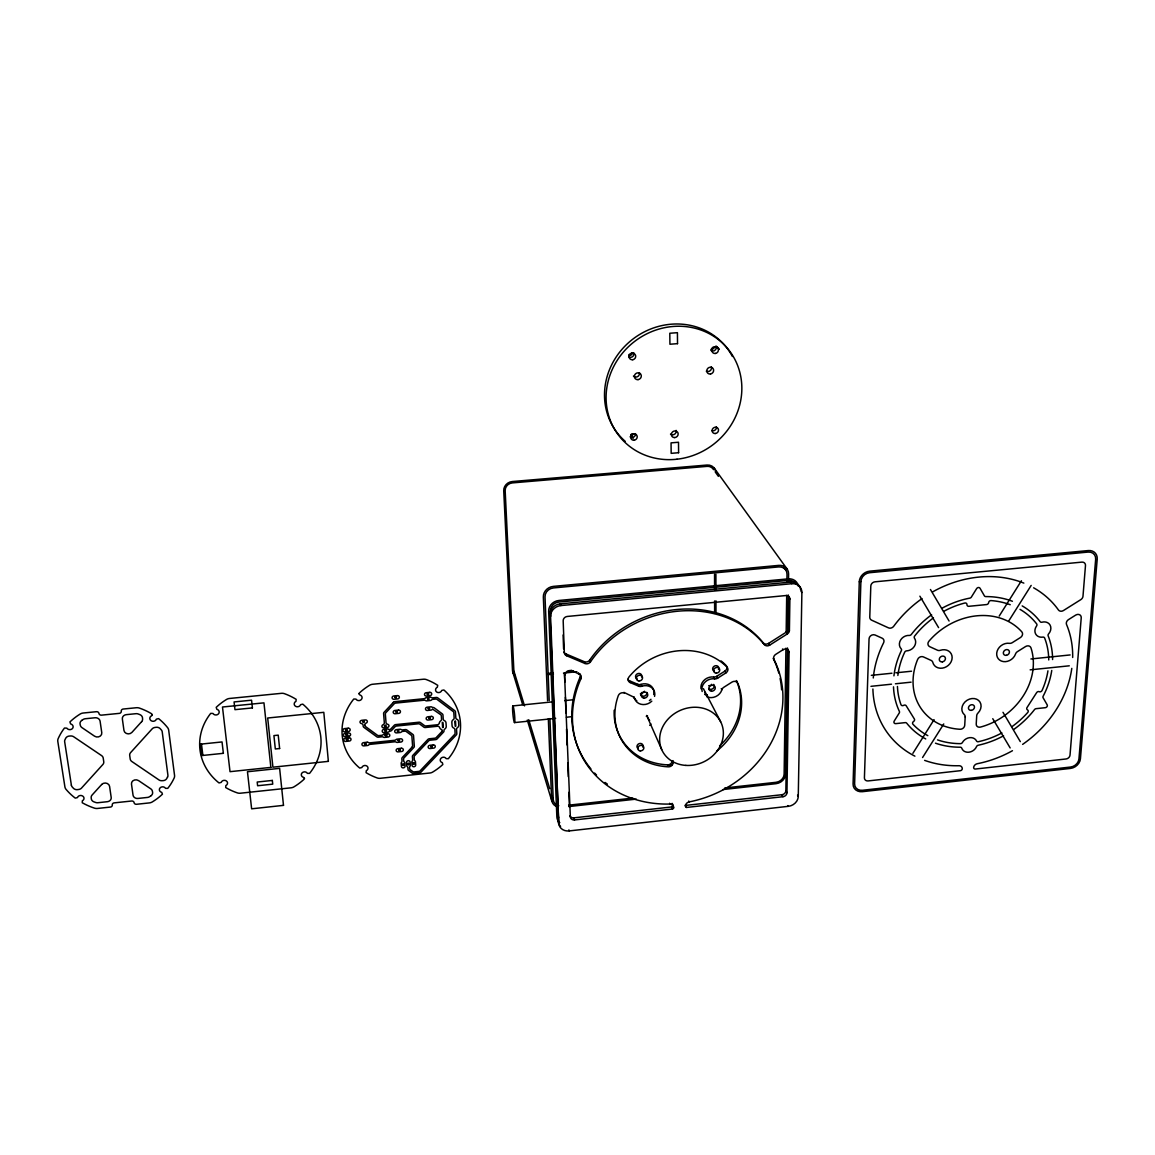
<?xml version="1.0" encoding="UTF-8"?>
<svg xmlns="http://www.w3.org/2000/svg" width="1155" height="1155" viewBox="0 0 1155 1155"><rect width="100%" height="100%" fill="white"/><g stroke="black" fill="none" stroke-linecap="round" stroke-linejoin="round"><path stroke-width="1.5" d="M785.934 648.157L784.13 774.153A8.302 7.074 -27.5 0 1 775.987 782.31L724.777 787.955M786.165 632.276L786.699 595.316M786.887 582.308L787.003 574.151A8.72 7.724 -33.3 0 0 778.672 566.917L553.447 587.938A8.85 8.027 -21.3 0 0 545.016 596.875L549.217 700.551M787.508 647.998L785.66 773.98A9.89 8.417 -27.5 0 1 775.972 783.696L723.117 789.529M787.753 632.117L788.288 595.157M788.475 582.149L788.605 573.992A10.381 9.197 -33.3 0 0 778.687 565.387L553.375 586.379A10.525 9.558 -21.3 0 0 543.341 597.034L547.586 700.724M685.247 805.093L686.503 807.446L782.989 796.705A4.057 3.436 -27.4 0 0 786.959 792.72L785.862 790.727L787.941 650.655A4.187 3.653 -30.9 0 0 787.291 648.619M564.16 652.445A4.274 3.826 -21.1 0 0 565.892 653.918L584.271 661.685A4.259 3.797 -22 0 0 589.743 660.039A107.343 93.93 -25.3 0 1 763.238 642.83A4.201 3.682 -30.6 0 0 768.58 643.393L786.18 632.218A4.216 3.696 -31.6 0 0 788.273 628.724L788.735 597.395A4.245 3.739 -32.7 0 0 788.1 595.33M786.959 792.72L789.082 652.402L787.941 650.655M564.088 651.896L564.333 652.575A4.288 3.84 -21.1 0 0 566.571 655.722L584.979 663.49A4.259 3.812 -22 0 0 590.465 661.844A107.574 94.089 -25.3 0 1 764.321 644.577A4.216 3.696 -30.6 0 0 769.678 645.14L787.32 633.936A4.216 3.696 -31.6 0 0 789.414 630.428L789.89 599.055L788.735 597.395M800.689 589.96A10.626 9.37 -33.1 0 0 790.598 582.077L560.233 603.863A10.77 9.745 -21.4 0 0 549.953 614.734L558.731 823.125A10.308 8.85 -19 0 0 569.227 830.921L788.316 806.334A10.121 8.561 -27.4 0 0 798.264 796.416L801.888 592.472L801.007 591.245M570.021 816.008A4.115 3.537 -19.3 0 0 573.862 817.856L671.748 806.955L672.73 805.15A4.071 3.494 -23.1 0 0 672.123 803.36M672.73 805.15L673.61 807.995L672.614 809.005L574.526 819.934A4.129 3.552 -19.3 0 1 570.339 816.802L570.007 815.762M630.875 434.829L631.265 436.2A62.298 58.053 -38.2 0 0 632.565 437.139M912.883 753.334L934.063 719.652M999.219 616.048L1021.424 580.748M922.571 757.521L943.765 723.94M1008.965 620.625L1031.17 585.426M442.322 731.115L436.272 737.511A2.108 1.862 -13.3 0 1 434.829 738.204L429.285 738.781A2.108 1.862 -13 0 0 427.841 739.489L412.927 755.269A2.108 1.848 -12.3 0 0 412.407 756.641L412.653 759.86A2.108 1.848 -12.1 0 1 412.205 761.145A1.834 1.603 -12.3 0 0 411.83 762.257L412.061 765.317A1.834 1.603 -12.3 0 0 413.995 766.732A1.834 1.603 -12.3 0 0 415.685 764.928L415.468 761.867A1.834 1.603 -12.3 0 0 414.934 760.856A2.108 1.848 -12.4 0 1 414.313 759.687L414.125 757.074A2.108 1.848 -12.4 0 1 414.645 755.702L428.635 740.904A2.108 1.862 -13.1 0 1 430.079 740.211L435.623 739.633A2.108 1.862 -13.3 0 0 437.066 738.926L443.462 732.169A2.108 1.862 -13.7 0 0 443.996 730.783A2.108 1.862 -13.9 0 1 444.848 728.993A3.393 2.989 -13.7 0 0 446.234 726.307L446.018 722.943A3.393 3.003 -13.7 0 0 444.3 720.561A2.122 1.877 -13.8 0 1 443.231 719.074L442.971 715.118A2.122 1.877 -13.6 0 0 442.264 713.848L434.338 707.914A2.122 1.891 -13.2 0 0 433.139 707.495A2.122 1.891 -13.2 0 1 431.999 707.134A1.848 1.646 -13.1 0 0 430.728 706.831L427.22 707.178A1.848 1.646 -12.9 0 0 425.502 709.011A1.848 1.646 -12.9 0 0 427.451 710.469L430.959 710.108A1.848 1.646 -13.1 0 0 432.519 709.055L440.618 714.642A2.122 1.877 -13.5 0 1 441.326 715.912L441.542 719.247A2.122 1.877 -13.5 0 1 440.676 720.937A3.393 3.003 -13.7 0 0 439.319 723.044A2.122 1.877 -13.4 0 1 437.355 724.763L425.95 725.946A2.122 1.877 -12.8 0 1 424.434 725.542L420.478 722.611A2.122 1.877 -12.5 0 0 418.947 722.222L395.703 724.604A2.122 1.877 -11.3 0 0 394.245 725.311L390.78 729.007A2.137 1.891 -10.9 0 1 389.322 729.715M706.47 695.512L707.178 694.79M631.179 434.323L631.597 434.035A3.306 3.09 -32.9 0 0 632.117 433.731M701.013 688.784A10.438 9.139 -27.2 0 1 713.617 677.032A4.187 3.682 -27.6 0 0 716.663 676.339L724.907 671.098A4.187 3.682 -28.1 0 0 726.481 665.93M702.168 691.499A10.467 9.153 -27.1 0 1 714.584 678.837A4.201 3.682 -27.6 0 0 717.659 678.144L725.918 672.903A4.201 3.682 -28.1 0 0 727 667.099A64.767 56.638 -25.3 0 0 628.984 676.974A4.23 3.739 -23.9 0 0 630.211 682.591L638.686 686.171A4.216 3.725 -24.2 0 0 641.79 686.243A10.511 9.254 -24.1 0 1 654.567 696.378M706.586 696.667A10.467 9.153 -27.1 0 0 721.889 689.723A4.172 3.653 -27.6 0 1 723.781 687.297L732.025 682.071A4.187 3.653 -28.1 0 1 737.872 683.428A64.767 56.638 -25.3 0 1 717.067 750.779M685.579 805.858A4.086 3.479 -23.9 0 1 689.16 801.902A107.574 94.089 -25.3 0 0 773.966 659.418A4.201 3.667 -30.5 0 1 775.684 654.394L783.032 649.731A4.201 3.667 -30.9 0 1 789.082 652.402M568.635 805.179L632.897 798.091M568.679 806.58L636.29 799.116M685.608 805.41L781.892 794.712A4.043 3.436 -27.4 0 0 785.862 790.727M514.48 722.597A8.388 0.809 84.4 0 0 514.047 710.412A8.388 0.809 84.4 0 0 512.589 709.762A8.388 0.809 84.4 0 0 514.48 722.597L555.656 718.352M566.383 717.241L571.739 716.678M870.957 686.33L891.501 684.193M895.428 683.789L911.078 682.172M1030.159 669.857L1069.285 665.814M646.251 716.23L647.594 716.086M512.863 705.922L553.924 701.72M564.651 700.623L573.573 699.713M871.332 675.343L891.934 673.221M895.861 672.816L911.555 671.214M1030.924 658.971L1070.151 654.943M548.336 673.351L553.375 672.845M568.477 671.344L573.501 670.838M548.394 674.607L553.433 674.101M563.496 673.091L576.894 671.748M549.953 614.734L550.589 616.467A10.799 9.76 -21.4 0 1 560.897 605.567L791.767 583.708A10.64 9.384 -33.1 0 1 801.888 592.472M564.333 652.575L563.178 620.798A4.317 3.884 -21.7 0 1 567.293 616.452L785.833 595.561A4.259 3.754 -32.6 0 1 789.89 599.055M686.503 807.446L685.695 805.41M716.692 346.514L714.541 347.034A3.378 3.133 -43.2 0 1 710.946 349.344M571.075 670.189L579.002 674.087A4.259 3.783 -21.2 0 1 580.878 678.822A107.574 94.089 -25.3 0 0 669.929 804.039A4.086 3.494 -23.1 0 1 673.596 807.186M623.917 692.365L632.68 696.609A4.201 3.71 -23.4 0 1 634.644 698.674A10.511 9.254 -24.1 0 0 651.81 701.143M627.714 679.27A4.216 3.739 -23.9 0 0 629.417 680.757L637.863 684.323A4.216 3.725 -24.2 0 0 640.967 684.395A10.496 9.24 -24.1 0 1 653.716 694.53M714.324 468.223L787.046 568.939M715.263 471.991L718.41 476.365M783.581 566.975L785.689 569.891M790.598 582.077L791.767 583.708M788.273 628.724L789.414 630.428M786.18 632.218L787.32 633.936M782.541 648.966L783.032 649.731M768.58 643.393L769.678 645.14M773.273 658.307L773.966 659.418M763.238 642.83L764.321 644.577M919.885 596.182L938.582 627.613M992.766 718.699L1010.149 747.92M930.454 589.498L949.064 621.015M1002.988 712.303L1020.298 741.611M797.556 795.16L798.264 796.416M724.907 671.098L725.918 672.903M781.892 794.712L782.989 796.705M787.912 805.584L788.316 806.334M716.663 676.339L717.659 678.144M721.269 688.582L721.889 689.723M713.617 677.032L714.584 678.837M703.381 688.64L720.633 721.702M640.967 684.395L641.79 686.243M624.22 693.058A4.216 3.725 -23 0 0 618.3 695.642A64.767 56.638 -25.3 0 0 668.37 766.833A4.129 3.566 -23.8 0 0 673.062 762.733L672.196 760.77A4.115 3.566 -23.8 0 1 667.503 764.855M637.863 684.323L638.686 686.171M688.77 801.007L689.16 801.902M646.67 715.45L661.7 749.537M685.247 805.901L685.594 806.739M629.417 680.757L630.211 682.591M633.936 697.043L634.644 698.674M672.73 805.959L673.61 807.995M671.748 806.955L672.614 809.005M669.597 803.274L669.929 804.039M589.743 660.039L590.465 661.844M584.271 661.685L584.979 663.49M560.233 603.863L560.897 605.567M578.525 672.831L579.002 674.087M580.128 673.885A4.245 3.783 -21.1 0 1 580.185 676.989L580.878 678.822M565.892 653.918L566.571 655.722M570.339 816.802L564.477 672.99L564.809 682.129M573.862 817.856L574.526 819.934M568.91 829.882L569.227 830.921M514.033 671.387L524.529 705.893M528.73 719.695L549.737 788.721M551.83 795.622L553.404 800.805M512.69 671.748L522.609 704.55M527.315 720.085L551.859 801.224M71.379 785.155L64.666 741.755A4.505 3.884 3 0 1 64.954 739.792L65.691 738.29A4.505 3.884 3 0 1 69.618 736.038L70.469 735.98A4.505 3.884 2.9 0 1 73.747 736.803L101.539 755.572A4.461 3.84 1.5 0 1 103.228 758.142L103.748 761.694A4.461 3.84 1.4 0 1 102.838 764.523L81.557 788.042A4.447 3.812 1.6 0 1 78.656 789.471L77.876 789.587A4.447 3.812 1.6 0 1 73.4 788.244L72.317 787.046A4.649 3.985 1.7 0 1 71.35 785.169M201.475 744.051L202.876 755.442M442.914 722.409L443.246 727.462M442.278 722.467L442.61 727.535M455.503 721.11L455.821 726.163M454.868 721.168L455.185 726.235M549.939 718.554L553.216 799.477A8.446 7.305 -18.9 0 0 558.76 805.742M548.322 718.713L551.628 799.65A10.063 8.691 -18.9 0 0 558.226 807.114M558.731 823.125L550.372 611.139A9.009 8.157 -21.4 0 1 558.962 602.044L788.273 580.388A8.879 7.84 -33.1 0 1 795.651 583.766M563.091 634.976L563.597 648.807M565.373 697.274L565.95 712.909M566.542 729.036L567.119 745.033M567.769 762.675L568.289 776.68M568.866 792.33L569.372 806.147M673.047 760.611L673.062 762.733M714.555 574.353L714.584 590.046M714.613 600.975L714.642 613.392M715.912 574.237L715.941 589.931M715.97 600.845L715.985 613.262M625.187 441.326A69.343 64.564 -38.1 0 1 631.958 339.815A69.343 64.564 -38.1 0 1 732.414 356.491M716.36 426.729A3.321 3.046 -37.6 0 1 712.159 430.743M715.898 346.052A3.393 3.147 -43.1 0 1 710.816 350.413M633.792 352.824A3.393 3.205 -38.7 0 1 628.999 357.025M635.481 433.63A3.321 3.104 -32.8 0 1 630.081 436.821M639.422 372.617A3.552 3.335 -37.3 0 1 633.416 376.068M711.35 366.814A3.537 3.277 -41.4 0 1 706.283 371.188M676.137 430.382A3.494 3.22 -35.4 0 1 670.492 434.092M716.995 346.832A62.298 58.053 -38.2 0 1 719.06 349.315M713.169 347.049A3.364 3.133 -43.2 0 1 712.058 348.002M631.554 352.838A3.378 3.191 -38.8 0 1 628.898 354.599M633.229 438.221A62.413 58.14 -38.1 0 1 631.944 437.297L632.276 435.117A3.321 3.09 -32.9 0 0 633.763 433.76M716.75 346.572A62.413 58.14 -38.1 0 1 718.886 348.998M632.608 352.809A3.378 3.191 -38.7 0 1 628.97 355.567M704.897 692.264A31.373 27.489 -25.3 0 1 705.416 694.155M649.644 720.518A31.373 27.489 -25.3 0 1 647.522 717.212M514.639 675.069A8.706 7.782 -18.3 0 1 512.474 670.333L503.724 490.817A9.052 8.446 -20.8 0 1 512.3 481.534L707.019 465.032A8.951 8.172 -34.7 0 1 715.71 471.947M713.53 469.652A7.508 6.858 -34.7 0 0 707.019 466.375L512.372 482.906A7.609 7.103 -20.8 0 0 505.168 490.687L513.845 670.189A7.305 6.54 -18.3 0 0 514.22 671.979M560.594 826.417A10.28 8.836 -19 0 1 558.11 821.046M646.887 692.48A3.306 2.916 -24.1 0 1 643.941 696.205A3.306 2.916 -24.1 0 1 640.462 693.462M713.718 684.41A3.292 2.873 -27.2 0 1 713.068 688.51A3.292 2.873 -27.2 0 1 708.665 688.553M773.46 658.87A107.343 93.93 -25.3 0 1 778.802 673.047M780.101 678.519A107.343 93.93 -25.3 0 1 781.617 689.809M607.371 784.13A107.343 93.93 -25.3 0 1 605.061 782.44M596.543 775.048A107.343 93.93 -25.3 0 1 594.594 773.056M590.956 768.956A107.343 93.93 -25.3 0 1 580.185 676.989M565.142 674.823A4.259 3.797 -20.8 0 1 571.335 670.867M736.457 680.93A4.172 3.638 -28.1 0 1 736.847 681.623M736.399 680.555A64.637 56.552 -25.3 0 1 719.623 745.827M672.282 764.928A64.637 56.552 -25.3 0 1 614.186 710.224M721.067 660.934A64.637 56.552 -25.3 0 1 726.004 665.309M650.958 699.28A10.496 9.24 -24.1 0 1 649.384 700.594M636.809 700.854A10.496 9.24 -24.1 0 1 633.994 697.245M707.495 695.483A10.438 9.139 -27.2 0 1 704.795 694.357M1072.677 657.484A105.293 88.56 -35.7 0 0 1066.541 624.523A4.129 3.436 -39 0 1 1068.491 619.614L1075.709 615.081A4.129 3.436 -39.3 0 1 1081.239 617.723L1070.021 755.096A3.97 3.234 -35.4 0 1 1066.007 758.979L975.441 769.028A1.992 1.646 -33.2 0 1 973.651 767.411A3.985 3.292 -33.2 0 1 977.289 763.715A105.293 88.56 -35.7 0 0 1012.459 750.721M1071.797 668.384A105.293 88.56 -35.7 0 1 1022.623 744.383M924.621 760.365A105.293 88.56 -35.7 0 0 959.025 765.722A3.985 3.306 -32.8 0 1 962.274 768.681A1.992 1.646 -32.8 0 1 960.281 770.703L868.141 780.924A4.014 3.364 -30.3 0 1 864.416 777.849L869.051 638.859A4.158 3.581 -34.1 0 1 875.129 635.019L882.131 638.195A4.144 3.566 -34.2 0 1 883.575 642.83A105.293 88.56 -35.7 0 0 873.267 677.985M914.904 756.164A105.293 88.56 -35.7 0 1 872.891 689.001M922.008 598.608A105.293 88.56 -35.7 0 0 893.725 626.255A4.158 3.581 -35.1 0 1 888.455 627.844L871.664 620.192A4.172 3.609 -34.9 0 1 869.773 617.102L870.812 586.047A4.216 3.667 -36 0 1 874.97 581.817L1081.903 562.124A4.187 3.508 -41 0 1 1085.483 565.546L1082.986 596.225A4.158 3.465 -40 0 1 1080.791 599.647L1063.452 610.533A4.144 3.465 -39.4 0 1 1058.442 609.97A105.293 88.56 -35.7 0 0 1033.624 587.794M932.605 591.909A105.293 88.56 -35.7 0 1 1023.85 583.116M1052.595 659.548A83.853 70.513 -35.7 0 0 1048.148 635.842A2.05 1.718 -38.3 0 1 1048.596 633.893A8.504 7.103 -38.3 0 0 1050.068 625.057A8.504 7.103 -38.3 0 0 1041.998 622.198A2.065 1.733 -38.6 0 1 1040.15 621.664A83.853 70.513 -35.7 0 0 1022.189 605.899M1051.757 670.449A83.853 70.513 -35.7 0 1 1043.167 696.176A2.021 1.675 -36.5 0 0 1043.124 697.808L1047.181 704.839A2.021 1.66 -36.2 0 1 1045.333 707.683L1036.122 708.665A2.021 1.66 -35.9 0 0 1034.519 709.574A83.853 70.513 -35.7 0 1 1013.801 729.426M1003.58 735.793A83.853 70.513 -35.7 0 1 978.198 745.249A2.007 1.66 -33.8 0 0 976.553 746.578A8.273 6.872 -33.6 0 1 968.872 752.208A8.273 6.872 -33.6 0 1 961.754 748.195A2.007 1.66 -33.3 0 0 960.238 747.213A83.853 70.513 -35.7 0 1 935.463 743.185M925.733 738.94A83.853 70.513 -35.7 0 1 906.733 723.218A2.021 1.704 -32.6 0 0 905.188 722.626L895.76 723.636A2.036 1.718 -32.4 0 1 894.187 721.124L899.211 713.039A2.036 1.718 -32.7 0 0 899.37 711.379A83.853 70.513 -35.7 0 1 893.494 686.864M893.927 675.863A83.853 70.513 -35.7 0 1 901.348 650.655A2.065 1.776 -34.5 0 0 901.117 648.735A8.533 7.305 -34.9 0 1 900.626 640A8.533 7.305 -34.9 0 1 909.317 635.423A2.079 1.776 -35.3 0 0 911.281 634.514A83.853 70.513 -35.7 0 1 931.623 614.807M942.191 608.136A83.853 70.513 -35.7 0 1 969.81 598.131A2.093 1.776 -37.9 0 0 971.384 597.048L976.625 588.617A2.093 1.776 -38.4 0 1 980.046 588.285L984.363 595.792A2.093 1.776 -38.3 0 0 985.821 596.586A83.853 70.513 -35.7 0 1 1012.415 601.264M1048.74 659.953A79.753 67.077 -35.7 0 0 1044.64 638.036A2.05 1.718 -38.1 0 0 1042.835 637.112A8.504 7.103 -38.3 0 1 1035.703 634.066A8.504 7.103 -38.3 0 1 1036.555 626.01A2.065 1.733 -38.3 0 0 1036.641 623.873A79.753 67.077 -35.7 0 0 1020.009 609.349M1047.932 670.853A79.753 67.077 -35.7 0 1 1042.055 690.459A2.021 1.675 -36.6 0 1 1039.269 691.686A2.021 1.675 -36.4 0 0 1036.641 692.625L1027.04 707.539A2.021 1.675 -35.8 0 0 1027.488 709.877A2.021 1.675 -35.7 0 1 1027.733 712.476A79.753 67.077 -35.7 0 1 1012.098 726.553M1001.876 732.934A79.753 67.077 -35.7 0 1 978.4 741.698A2.007 1.66 -33.9 0 1 976.524 740.947A8.273 6.872 -33.6 0 0 969.724 737.655A8.273 6.872 -33.6 0 0 962.433 742.477A2.007 1.675 -33.5 0 1 960.44 743.647A79.753 67.077 -35.7 0 1 937.542 739.907M927.812 735.648A79.753 67.077 -35.7 0 1 912.941 724.228A2.021 1.704 -32.8 0 1 913.562 721.485A2.021 1.704 -32.9 0 0 914.356 718.973L906.199 705.792A2.036 1.718 -33 0 0 903.658 705.359A2.036 1.733 -33 0 1 900.972 704.651A79.753 67.077 -35.7 0 1 897.435 686.46M897.868 675.458A79.753 67.077 -35.7 0 1 904.712 652.171A2.065 1.761 -34.6 0 1 906.689 650.857A8.533 7.305 -34.9 0 0 914.414 646.266A8.533 7.305 -34.9 0 0 914.486 638.21A2.065 1.776 -35.4 0 1 914.659 636.044A79.753 67.077 -35.7 0 1 933.457 617.867M944.01 611.212A79.753 67.077 -35.7 0 1 964.772 603.026A2.079 1.776 -37.6 0 1 966.966 604.643A2.079 1.776 -37.7 0 0 968.828 606.303L986.587 604.57A2.079 1.761 -38.1 0 0 988.651 602.578A2.079 1.761 -38.2 0 1 991.077 600.586A79.753 67.077 -35.7 0 1 1010.235 604.729M714.411 671.228A3.147 2.758 -27.8 0 1 712.938 667.604A3.147 2.758 -27.8 0 1 717.024 665.829A3.147 2.758 -27.8 0 1 718.482 669.452M637.098 678.895A3.162 2.801 -24.2 0 1 635.871 675.271A3.162 2.801 -24.2 0 1 639.827 673.553A3.162 2.801 -24.2 0 1 641.602 676.946M638.224 748.628A3.104 2.714 -22.9 0 1 637.445 744.989A3.104 2.714 -22.9 0 1 641.473 743.661A3.104 2.714 -22.9 0 1 642.801 747.112M644.533 691.253A3.292 2.902 -24.1 0 1 641.631 692.552M711.668 684.323A3.277 2.873 -27.2 0 1 711.004 684.958M709.95 685.521A3.277 2.873 -27.2 0 1 708.665 685.709M559.785 822.649A10.236 8.807 -19 0 1 556.854 816.888L548.668 611.298A10.727 9.702 -21.4 0 1 558.904 600.47L788.288 578.843A10.568 9.341 -33.1 0 1 798.264 586.134M558.601 817.827A8.605 7.406 -19 0 1 558.471 816.715M364.821 725.311A2.137 1.891 -9.8 0 0 365.558 726.582L377.353 735.201A2.137 1.877 -10.4 0 0 378.898 735.605L381.771 735.302A2.137 1.877 -10.6 0 0 383.128 734.696A1.848 1.631 -10.7 0 1 384.312 734.147L387.82 733.786A1.848 1.631 -10.9 0 1 389.784 735.23A1.848 1.631 -10.9 0 1 388.08 737.049L384.572 737.41A1.848 1.631 -10.7 0 1 383.33 737.135A2.122 1.877 -10.6 0 0 381.886 736.803L378.32 737.179A2.137 1.877 -10.4 0 1 376.775 736.774L363.912 727.39A2.137 1.891 -9.7 0 1 363.175 726.12L363.103 725.225A2.137 1.891 -9.5 0 0 361.472 723.579A1.862 1.646 -9.5 0 1 361.76 720.301L365.298 719.94A1.862 1.646 -9.7 0 1 366.135 723.102A2.137 1.891 -9.8 0 0 364.807 725.051M389.148 729.729A1.848 1.631 -10.9 0 0 387.445 729.022L383.936 729.383A1.848 1.631 -10.7 0 0 382.218 731.202A1.848 1.631 -10.7 0 0 384.196 732.645L387.705 732.284A1.848 1.631 -10.9 0 0 388.889 731.75A2.122 1.877 -11 0 1 390.202 731.144A2.137 1.877 -11 0 0 391.588 730.451L395.068 726.74A2.122 1.877 -11.3 0 1 396.526 726.033L418.355 723.795A2.122 1.877 -12.4 0 1 419.886 724.185L423.842 727.116A2.122 1.877 -12.8 0 0 425.358 727.52L437.456 726.264A2.122 1.877 -13.4 0 1 439.622 727.563A3.393 2.989 -13.7 0 0 441.239 729.368A2.108 1.862 -13.6 0 1 442.307 730.841M650.713 723.636A1.79 1.574 -23.7 0 1 649.731 725.369M304.458 778.383L304.097 779.221A60.753 53.289 -4.8 0 1 294.02 786.815A6.425 5.587 -6.7 0 1 291.06 787.811L240.399 793.211A6.468 5.616 -4.6 0 1 237.266 792.864A60.753 53.289 -4.8 0 1 225.687 787.537L225.831 785.588A3.248 2.815 -3.9 0 0 226.351 780.91A3.248 2.815 -3.9 0 0 221.197 782.397L219.017 782.946A60.753 53.289 -4.8 0 1 210.701 713.371L212.982 713.472A3.306 2.916 -2.2 0 0 218.468 713.891A3.306 2.916 -2.2 0 0 216.822 709.271L216.216 707.322A60.753 53.289 -4.8 0 1 226.481 699.482A6.598 5.833 -2.7 0 1 229.527 698.472L281.372 693.332A6.54 5.804 -5.1 0 1 284.534 693.707A60.753 53.289 -4.8 0 1 296.156 699.338L295.983 701.345A3.263 2.888 -6 0 0 295.377 706.167A3.263 2.888 -6 0 0 300.589 704.68L302.769 704.131A60.753 53.289 -4.8 0 1 309.554 773.388L307.389 773.374A3.205 2.801 -7.2 0 0 302.033 772.926A3.205 2.801 -7.2 0 0 303.548 777.358L304.458 778.383M152.243 714.743L151.623 715.768A3.335 2.916 0.4 0 0 151.06 720.662A3.335 2.916 0.4 0 0 156.358 719.161L158.582 718.598A62.226 53.751 0.9 0 1 167.533 727.549A6.641 5.804 -0.3 0 1 168.688 730.205L174.549 775.351A6.569 5.688 -1.5 0 1 174.116 778.109A62.226 53.751 0.9 0 1 167.778 788.36L165.555 788.345A3.277 2.83 -1.5 0 0 160.054 787.912A3.277 2.83 -1.5 0 0 161.743 792.373L162.436 794.192A62.226 53.751 0.9 0 1 152.301 801.917A6.569 5.645 -1.2 0 1 149.298 802.913L136.535 804.284A2.195 1.877 -0.8 0 1 134.096 802.653A2.195 1.877 -0.7 0 0 131.656 801.007L114.201 802.869A2.195 1.877 -0.1 0 0 112.28 804.963A2.209 1.877 0 0 1 110.375 807.071L97.54 808.442A6.627 5.66 0.6 0 1 94.32 808.096A62.226 53.751 0.9 0 1 82.265 802.754L82.337 800.79A3.321 2.844 1.2 0 0 82.727 796.069A3.321 2.844 1.2 0 0 77.486 797.571L75.277 798.134A62.226 53.751 0.9 0 1 66.109 789.442A6.685 5.717 1.8 0 1 64.897 786.829L57.808 741.438A6.757 5.833 3.1 0 1 58.183 738.608A62.226 53.751 0.9 0 1 64.463 728.04L66.817 728.141A3.393 2.931 3.3 0 0 72.447 728.56A3.393 2.931 3.3 0 0 70.614 723.911L69.921 721.947A62.226 53.751 0.9 0 1 80.2 714.021A6.771 5.876 3 0 1 83.29 713.01L96.442 711.697A2.252 1.964 2.7 0 1 98.955 713.429A2.252 1.964 2.5 0 0 101.481 715.147L119.312 713.371A2.238 1.964 1.9 0 0 121.261 711.206A2.238 1.964 1.8 0 1 123.21 709.04L136.29 707.741A6.699 5.862 1.2 0 1 139.538 708.131A62.226 53.751 0.9 0 1 151.637 713.776L152.243 714.743M358.96 693.809L359.869 694.964A3.234 2.873 -9.1 0 1 361.327 699.54A3.234 2.873 -9.1 0 1 356 699.122L353.776 699.006A59.54 52.654 -11.6 0 0 359.71 768.075L361.847 767.541A3.176 2.786 -10 0 1 366.929 766.068A3.176 2.786 -10 0 1 366.265 770.717L366.077 772.652A59.54 52.654 -11.6 0 0 377.209 777.95A6.338 5.544 -10.7 0 0 380.24 778.297L429.848 773.013A6.295 5.515 -13 0 0 432.764 772.031A59.54 52.654 -11.6 0 0 442.827 764.509L442.351 762.661A3.147 2.758 -13.7 0 1 441.008 758.258A3.147 2.758 -13.7 0 1 446.177 758.633L448.328 758.72A59.54 52.654 -11.6 0 0 443.881 689.968L441.759 690.43A3.205 2.859 -13.5 0 1 436.604 691.975A3.205 2.859 -13.5 0 1 437.341 687.211L437.716 685.319A59.54 52.654 -11.6 0 0 426.412 679.602A6.425 5.732 -12.7 0 0 423.336 679.227L372.603 684.265A6.454 5.761 -9.9 0 0 369.614 685.262A59.54 52.654 -11.6 0 0 359.349 693.029L358.988 693.635M859.277 581.774L853.069 784A10.02 8.403 -30 0 0 862.424 791.68L1070.411 768.436A9.919 8.071 -35.3 0 0 1080.43 758.748L1097.221 559.15A10.482 8.764 -41.3 0 0 1088.27 550.56L869.701 571.162A10.539 9.182 -36 0 0 859.277 581.774M860.894 581.615L854.613 783.826A8.417 7.06 -30 0 0 862.467 790.28L1070.526 767.05A8.33 6.771 -35.3 0 0 1078.943 758.922L1095.662 559.294A8.807 7.363 -41.3 0 0 1088.14 552.076L869.643 572.707A8.85 7.71 -36 0 0 860.894 581.615M345.475 730.018C348.074 733.093 347.583 726.668 345.475 729.96M345.894 734.811C348.911 737.713 347.453 731.418 345.894 734.811M346.327 739.59C349.012 742.607 348.319 736.24 346.327 739.518M362.612 721.745C365.298 724.748 364.532 718.497 362.627 721.615M364.489 744.051C367.348 746.996 366.164 740.745 364.489 744.051M384.384 726.033C386.708 729.18 386.795 722.727 384.398 725.961M384.759 730.812C387.445 733.757 386.766 727.549 384.788 730.667M385.135 735.576C387.43 738.724 387.69 732.198 385.149 735.504M394.808 697.418C397.277 699.973 396.367 694.545 394.822 697.36M395.92 711.899C398.562 714.353 397.248 708.925 395.92 711.899M397.378 731.057C399.774 733.598 398.966 728.112 397.392 731M398.114 740.572C400.641 743.069 399.515 737.597 398.114 740.572M398.836 750.043C401.276 752.555 400.251 747.112 398.836 749.985M402.084 764.697C404.654 767.656 404.135 761.405 402.113 764.567M407.397 764.134C410.213 767.05 409.101 760.726 407.397 764.134M412.71 763.571C415.136 766.617 414.876 760.25 412.725 763.498M427.191 694.169C429.516 696.739 428.909 691.296 427.206 694.054M427.523 698.992C430.079 701.475 428.895 696.104 427.538 698.876M428.187 708.621C430.714 711.134 429.559 705.676 428.187 708.621M428.852 718.208C431.306 720.749 430.266 715.292 428.852 718.208M430.801 746.708C433.255 749.205 432.259 743.791 430.801 746.708M965.19 716.937L964.728 725.282A4.043 3.364 -33.9 0 1 960.036 729.267A63.395 53.318 -35.6 0 1 917.648 659.418A4.115 3.508 -34.8 0 1 923.394 656.906L931.118 660.415A4.115 3.494 -34.9 0 1 932.821 662.436A10.28 8.72 -35.3 0 0 944.487 667.604A10.28 8.72 -35.3 0 0 951.922 655.65A10.28 8.72 -35.3 0 0 940.372 650.294A4.129 3.508 -35.6 0 1 937.456 650.207L929.732 646.685A4.129 3.523 -35.6 0 1 928.952 641.184A63.395 53.318 -35.6 0 1 1021.829 631.872A4.115 3.451 -37.7 0 1 1020.414 637.546L1012.3 642.642A4.115 3.451 -37.4 0 1 1009.369 643.321A10.265 8.605 -37 0 0 997.169 651.045A10.265 8.605 -37 0 0 1003.247 661.57A10.265 8.605 -37 0 0 1015.534 653.99A4.1 3.422 -37.1 0 1 1017.468 651.622L1025.568 646.54A4.1 3.422 -37.5 0 1 1030.982 647.897A63.395 53.318 -35.6 0 1 980.494 727.073A4.028 3.349 -34.4 0 1 976.22 724.041L976.711 715.71A4.043 3.364 -34.6 0 1 977.953 713.097A10.135 8.475 -34.6 0 0 978.603 700.435A10.135 8.475 -34.6 0 0 965.046 701.879A10.135 8.475 -34.6 0 0 964.237 714.555A4.043 3.378 -34.1 0 1 965.19 716.937M167.518 777.07L166.811 778.441A4.389 3.797 -1.3 0 1 162.956 780.65L162.119 780.693A4.389 3.797 -1.3 0 1 158.942 779.914L131.858 761.52A4.432 3.826 0.2 0 1 130.197 758.965L129.707 755.428A4.432 3.84 0.3 0 1 130.616 752.598L152.128 728.892A4.432 3.869 0 0 1 155.044 727.448L155.882 727.332A4.432 3.869 -0.1 0 1 160.256 728.733L161.397 730.032A4.432 3.869 -0.1 0 1 162.22 731.866L167.894 775.063A4.577 3.956 -1.3 0 1 167.518 777.07M141.646 721.644L131.901 732.414A4.461 3.884 1.1 0 1 123.96 730.451L122.358 718.973A4.476 3.898 1.4 0 1 126.256 714.656L135.929 713.689A4.663 4.071 1.1 0 1 138.297 714.021L139.914 714.642A4.461 3.898 1 0 1 142.513 718.078L142.57 718.814A4.461 3.898 1 0 1 141.646 721.644M101.683 784.476L92.097 795.044A4.418 3.783 0.7 0 0 91.202 797.802L91.274 798.524A4.418 3.783 0.7 0 0 93.873 801.815L95.49 802.407A4.62 3.941 0.6 0 0 97.829 802.725L107.372 801.7A4.418 3.783 0.3 0 0 111.198 797.484L109.581 786.353A4.432 3.797 0.6 0 0 101.683 784.476M393.379 702.356L384.124 712.245A2.137 1.891 -10.7 0 0 383.604 713.646L384.326 722.785A2.137 1.891 -10.6 0 1 382.998 724.734A1.848 1.646 -10.6 0 0 383.821 727.867L387.329 727.506A1.848 1.646 -10.8 0 0 387.647 724.257A2.137 1.891 -10.9 0 1 386.03 722.611L385.351 714.108A2.137 1.891 -10.8 0 1 385.871 712.707L394.202 703.799A2.137 1.906 -11.2 0 1 395.66 703.092L424.102 700.219A2.137 1.891 -12.7 0 1 425.545 700.551A1.848 1.646 -12.8 0 0 426.787 700.854L430.295 700.493A1.848 1.646 -13 0 0 431.494 699.959A2.122 1.891 -13.2 0 1 432.865 699.338L435.608 699.064A2.122 1.891 -13.3 0 1 437.139 699.468L453.121 711.48A2.122 1.877 -14.2 0 1 453.814 712.751L454.146 717.948A2.122 1.877 -14.2 0 1 453.265 719.637A3.378 2.989 -14.4 0 0 451.85 722.337L452.067 725.701A3.378 2.989 -14.4 0 0 453.8 728.069A2.108 1.862 -14.2 0 1 454.868 729.556L455.099 733.107A2.108 1.862 -14.2 0 1 454.565 734.493L420.232 770.717A2.108 1.834 -12.5 0 1 418.789 771.41L414.241 771.901A2.108 1.848 -12.3 0 1 412.725 771.511L410.328 769.764A2.108 1.848 -12.2 0 1 409.621 768.523L409.549 767.599A2.108 1.848 -12.2 0 1 409.982 766.285A1.834 1.617 -12 0 0 410.357 765.173L410.126 762.112A1.834 1.603 -12 0 0 408.191 760.697A1.834 1.603 -12 0 0 406.488 762.502L406.719 765.563A1.834 1.617 -12 0 0 407.239 766.574A2.166 1.906 -11.9 0 1 407.874 767.786L407.989 769.317A2.108 1.848 -12.1 0 0 408.697 770.558L412.147 773.056A2.108 1.834 -12.3 0 0 413.663 773.446L419.583 772.811A2.108 1.834 -12.6 0 0 421.026 772.117L456.283 734.941A2.108 1.862 -14.3 0 0 456.803 733.555L456.543 729.354A2.108 1.862 -14.5 0 1 457.409 727.679A3.378 2.989 -14.4 0 0 458.78 725.008L458.564 721.644A3.378 2.989 -14.4 0 0 456.875 719.276A2.108 1.877 -14.5 0 1 455.821 717.804L455.46 711.942A2.122 1.877 -14.3 0 0 454.752 710.686L437.745 697.88A2.122 1.891 -13.4 0 0 436.215 697.476L432.764 697.822A2.137 1.906 -13.2 0 1 431.32 697.49A1.848 1.646 -13 0 0 430.079 697.187L426.556 697.548A1.848 1.646 -12.8 0 0 425.372 698.082A2.137 1.906 -12.7 0 1 424.001 698.703L394.851 701.648A2.137 1.906 -11.1 0 0 393.379 702.356M412.061 747.126L402.359 757.42A2.108 1.848 -11.8 0 0 401.839 758.792L401.998 760.986A2.108 1.848 -11.6 0 1 401.565 762.257A1.834 1.603 -11.8 0 0 401.189 763.368L401.42 766.444A1.834 1.603 -11.8 0 0 403.369 767.858A1.834 1.603 -11.8 0 0 405.073 766.054L404.842 762.993A1.834 1.603 -11.8 0 0 404.293 761.968A2.108 1.848 -11.9 0 1 403.687 760.799L403.557 759.225A2.108 1.848 -11.9 0 1 404.077 757.853L413.793 747.559A2.108 1.862 -12.2 0 0 414.313 746.188L413.548 735.663A2.122 1.877 -12.1 0 0 412.826 734.392L406.863 729.989A2.122 1.877 -11.8 0 0 405.333 729.599L402.604 729.888A2.122 1.877 -11.6 0 1 401.16 729.556A1.848 1.631 -11.5 0 0 399.919 729.267L396.41 729.628A1.848 1.631 -11.3 0 0 394.707 731.447A1.848 1.631 -11.3 0 0 396.656 732.891L400.164 732.53A1.848 1.631 -11.5 0 0 401.348 731.996A2.122 1.877 -11.7 0 1 402.72 731.389L404.741 731.173A2.122 1.877 -11.8 0 1 406.271 731.563L411.194 735.186A2.122 1.877 -12 0 1 411.902 736.457L412.58 745.74A2.122 1.862 -12.1 0 1 412.061 747.126M81.774 720.402L81.687 720.46A4.505 3.913 2.9 0 0 80.114 724.329L80.273 725.066A4.505 3.913 2.8 0 0 81.991 727.636L94.566 736.183A4.49 3.884 2.2 0 0 101.77 732.689L100.095 721.211A4.505 3.913 2.5 0 0 95.057 717.76L85.326 718.742A4.505 3.913 2.9 0 0 83.189 719.464L81.774 720.402M150.959 795.766L149.486 796.733A4.389 3.768 -1 0 1 147.407 797.441L137.921 798.452A4.389 3.768 -0.7 0 1 133.042 795.174L131.482 784.057A4.403 3.783 -0.4 0 1 138.571 780.607L150.771 788.851A4.389 3.768 -1 0 1 152.402 791.319L152.547 792.041A4.389 3.768 -1.1 0 1 150.959 795.766M283.495 805.367L251.631 808.818L247.459 771.742L279.626 768.364L283.495 805.367M270.862 767.396L230.018 771.67L222.482 707.004L263.961 702.861L270.862 767.396M328.367 761.362L272.912 767.18L267.686 718.006L323.804 712.332L328.367 761.362M272.335 780.433L257.204 782.036L257.608 785.747L272.739 784.144L272.335 780.433M348.868 736.284L345.345 736.659A1.862 1.646 -8.8 0 1 343.338 735.215A1.862 1.646 -8.8 0 1 345.056 733.382L348.593 733.021A1.862 1.646 -8.9 0 1 350.586 734.465A1.862 1.646 -8.9 0 1 348.868 736.284M349.012 737.8L345.475 738.16A1.862 1.646 -8.8 0 0 343.771 739.994A1.862 1.646 -8.8 0 0 345.764 741.423L349.286 741.062A1.862 1.631 -9 0 0 351.005 739.243A1.862 1.631 -9 0 0 349.012 737.8M223.377 753.32L201.677 755.558L200.277 744.181L222.034 741.943L223.377 753.32M279.626 748.527L275.323 748.974L273.923 735.591L278.225 735.143L279.626 748.527M367.16 742.261L363.652 742.622A1.848 1.631 -9.8 0 0 361.948 744.441A1.848 1.631 -9.8 0 0 363.926 745.885L367.434 745.509A1.848 1.631 -9.9 0 0 368.618 744.975A2.122 1.877 -10.1 0 1 369.99 744.369L394.707 741.799A2.122 1.862 -11.3 0 1 396.151 742.116A1.848 1.631 -11.4 0 0 397.392 742.405L400.886 742.044A1.848 1.631 -11.6 0 0 402.59 740.225A1.848 1.631 -11.6 0 0 400.641 738.796L397.147 739.157A1.848 1.631 -11.4 0 0 395.963 739.691A2.122 1.877 -11.3 0 1 394.591 740.297L369.86 742.867A2.137 1.877 -10 0 1 368.416 742.55A1.848 1.631 -9.9 0 0 367.16 742.261M401.363 748.267L397.869 748.628A1.834 1.617 -11.5 0 0 396.165 750.447A1.834 1.617 -11.5 0 0 398.114 751.862L401.608 751.501A1.834 1.617 -11.6 0 0 403.312 749.696A1.834 1.617 -11.6 0 0 401.363 748.267M433.327 744.932L429.848 745.293A1.834 1.617 -13.1 0 0 428.144 747.097A1.834 1.617 -13.1 0 0 430.079 748.527L433.544 748.151A1.834 1.617 -13.2 0 0 435.262 746.347A1.834 1.617 -13.2 0 0 433.327 744.932M398.475 710.094L394.938 710.455A1.862 1.646 -11.2 0 0 393.22 712.289A1.862 1.646 -11.2 0 0 395.198 713.747L398.72 713.386A1.862 1.646 -11.4 0 0 400.439 711.552A1.862 1.646 -11.4 0 0 398.475 710.094M431.393 716.418L427.884 716.779A1.848 1.631 -12.9 0 0 426.166 718.598A1.848 1.631 -12.9 0 0 428.115 720.041L431.609 719.681A1.848 1.631 -13.1 0 0 433.327 717.861A1.848 1.631 -13.1 0 0 431.393 716.418M348.16 728.227L344.623 728.588A1.862 1.646 -8.7 0 0 342.92 730.422A1.862 1.646 -8.7 0 0 344.912 731.866L348.449 731.505A1.862 1.646 -8.9 0 0 350.167 729.671A1.862 1.646 -8.9 0 0 348.16 728.227M252.411 707.914L234.956 709.661L234.075 701.937L251.559 700.19L252.411 707.914M397.378 695.613L393.841 695.96A1.862 1.66 -11 0 0 392.108 697.808A1.862 1.66 -11 0 0 394.086 699.28L397.623 698.919A1.862 1.66 -11.2 0 0 399.341 697.086A1.862 1.66 -11.2 0 0 397.378 695.613M429.747 692.365L426.224 692.711A1.848 1.66 -12.8 0 0 424.506 694.545A1.848 1.66 -12.8 0 0 426.455 696.017L429.978 695.671A1.848 1.66 -13 0 0 431.696 693.823A1.848 1.66 -13 0 0 429.747 692.365M678.606 452.717L671.171 453.338L671.055 442.87L678.505 442.25L678.606 452.717M677.523 343.656L669.929 344.233L669.799 333.246L677.422 332.683L677.523 343.656M677.003 459.214A69.661 64.81 -38 0 0 731.173 353.213A69.661 64.81 -38 0 0 613.724 366.438A69.661 64.81 -38 0 0 677.003 459.214M715.263 433.529A3.335 3.061 -37.5 0 0 718.107 428.592A3.335 3.061 -37.5 0 0 712.505 429.01A3.335 3.061 -37.5 0 0 715.263 433.529M715.45 353.459A3.407 3.162 -43 0 0 717.832 348.146A3.407 3.162 -43 0 0 712.159 349.084A3.407 3.162 -43 0 0 715.45 353.459M632.752 359.739A3.407 3.22 -38.5 0 0 635.077 354.397A3.407 3.22 -38.5 0 0 629.331 355.35A3.407 3.22 -38.5 0 0 632.752 359.739M633.994 440.228A3.349 3.104 -32.8 0 0 636.78 435.262A3.349 3.104 -32.8 0 0 631.106 435.68A3.349 3.104 -32.8 0 0 633.994 440.228M638.051 379.634A3.566 3.349 -37.2 0 0 640.736 374.162A3.566 3.349 -37.2 0 0 634.716 374.899A3.566 3.349 -37.2 0 0 638.051 379.634M710.513 373.989A3.552 3.292 -41.3 0 0 713.01 368.459A3.552 3.292 -41.3 0 0 707.062 369.441A3.552 3.292 -41.3 0 0 710.513 373.989M674.635 437.586A3.508 3.234 -35.3 0 0 677.783 432.49A3.508 3.234 -35.3 0 0 671.864 432.706A3.508 3.234 -35.3 0 0 674.635 437.586M685.882 765.404A32.6 28.283 -25.2 0 0 721.471 723.535A32.6 28.283 -25.2 0 0 667.157 720.114A32.6 28.283 -25.2 0 0 685.882 765.404M643.739 698.068A3.306 2.916 -24.1 0 0 647.652 694.025A3.306 2.916 -24.1 0 0 642.194 693.26A3.306 2.916 -24.1 0 0 643.739 698.068M711.494 691.181A3.292 2.888 -27.1 0 0 715.104 686.907A3.292 2.888 -27.1 0 0 709.618 686.532A3.292 2.888 -27.1 0 0 711.494 691.181M1006.467 655.333A3.234 2.714 -37 0 0 1008.979 650.554A3.234 2.714 -37 0 0 1003.695 651.535A3.234 2.714 -37 0 0 1006.467 655.333M942.365 661.873A3.234 2.743 -35.3 0 0 945.035 657.166A3.234 2.743 -35.3 0 0 939.694 657.931A3.234 2.743 -35.3 0 0 942.365 661.873M971.153 710.383A3.191 2.671 -34.6 0 0 974.228 705.965A3.191 2.671 -34.6 0 0 969.002 706.283A3.191 2.671 -34.6 0 0 971.153 710.383M640.13 750.88A3.119 2.714 -22.9 0 0 643.739 747.054A3.119 2.714 -22.9 0 0 638.585 746.448A3.119 2.714 -22.9 0 0 640.13 750.88M638.975 680.93A3.162 2.801 -24.2 0 0 642.353 676.801A3.162 2.801 -24.2 0 0 637.04 676.484A3.162 2.801 -24.2 0 0 638.975 680.93M716.374 673.134A3.147 2.772 -27.8 0 0 719.478 668.832A3.147 2.772 -27.8 0 0 714.18 668.875A3.147 2.772 -27.8 0 0 716.374 673.134"/></g></svg>
